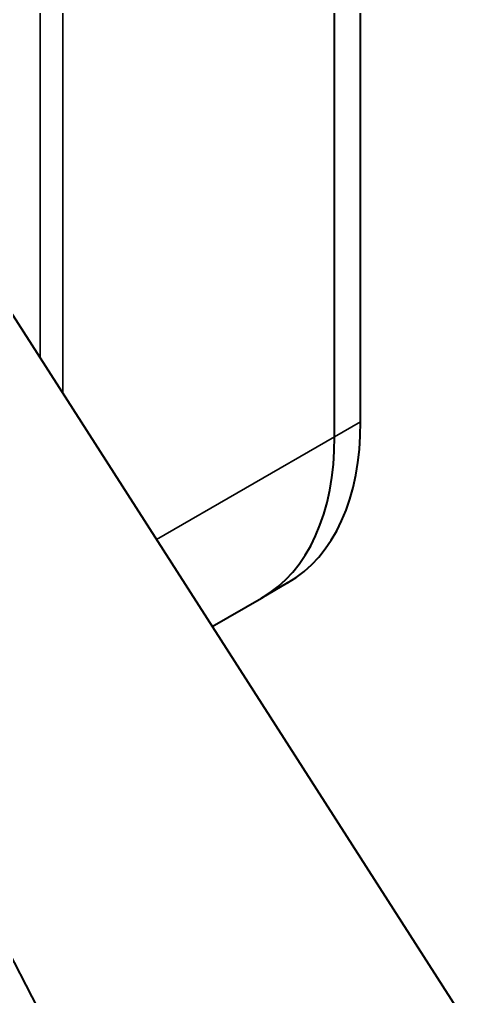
# Model space of a CAD drawing. Header units: millimetres. Extents: x 0 to 5945, y 0 to 4205.
# Drawn here: x 4984.36 to 5002.3, y 3223.24 to 3261.37 of the extents above; entities that cross this region are included whole.
import ezdxf

# ---------------------------------------------------------------- set-up
doc = ezdxf.new("R2010")
doc.units = ezdxf.units.MM
doc.header["$LTSCALE"] = 5
doc.layers.add('가시적인 것(ISO)', color=3, linetype='Continuous', lineweight=40)
doc.layers.add('가시적인 좁은 것(ISO)', color=3, linetype='Continuous', lineweight=35)

msp = doc.modelspace()

# ---------------------------------------------------------------- linework, layer by layer
at = {"layer": '가시적인 것(ISO)'}
for p, q in [((4997.666, 3245.675), (4997.666, 3301.809)), ((4996.649, 3245.088), (4996.649, 3301.222)), ((4996.649, 3245.088), (4996.649, 3301.222)), ((4977.177, 3260.619), (5002.302, 3221.417)), ((4968.374, 3255.067), (4989.574, 3214.069)), ((4994.818, 3239.38), (4993.802, 3238.793)), ((4991.877, 3237.682), (4993.802, 3238.793))]:
    msp.add_line(p, q, dxfattribs=at)
for centre in [(4987.943, 3251.288), (4986.927, 3250.701), (4986.927, 3250.701)]:
    msp.add_ellipse(centre, major_axis=(6.875, -11.908), ratio=0.57735, start_param=0, end_param=0.785398, dxfattribs=at)
at = {"layer": '가시적인 좁은 것(ISO)'}
for p, q in [((4986.043, 3295.098), (4986.043, 3246.786)), ((4985.159, 3248.165), (4985.159, 3292.746)), ((4997.666, 3245.675), (4996.649, 3245.088)), ((4989.702, 3241.077), (4996.649, 3245.088))]:
    msp.add_line(p, q, dxfattribs=at)

doc.saveas('drawing.dxf')
